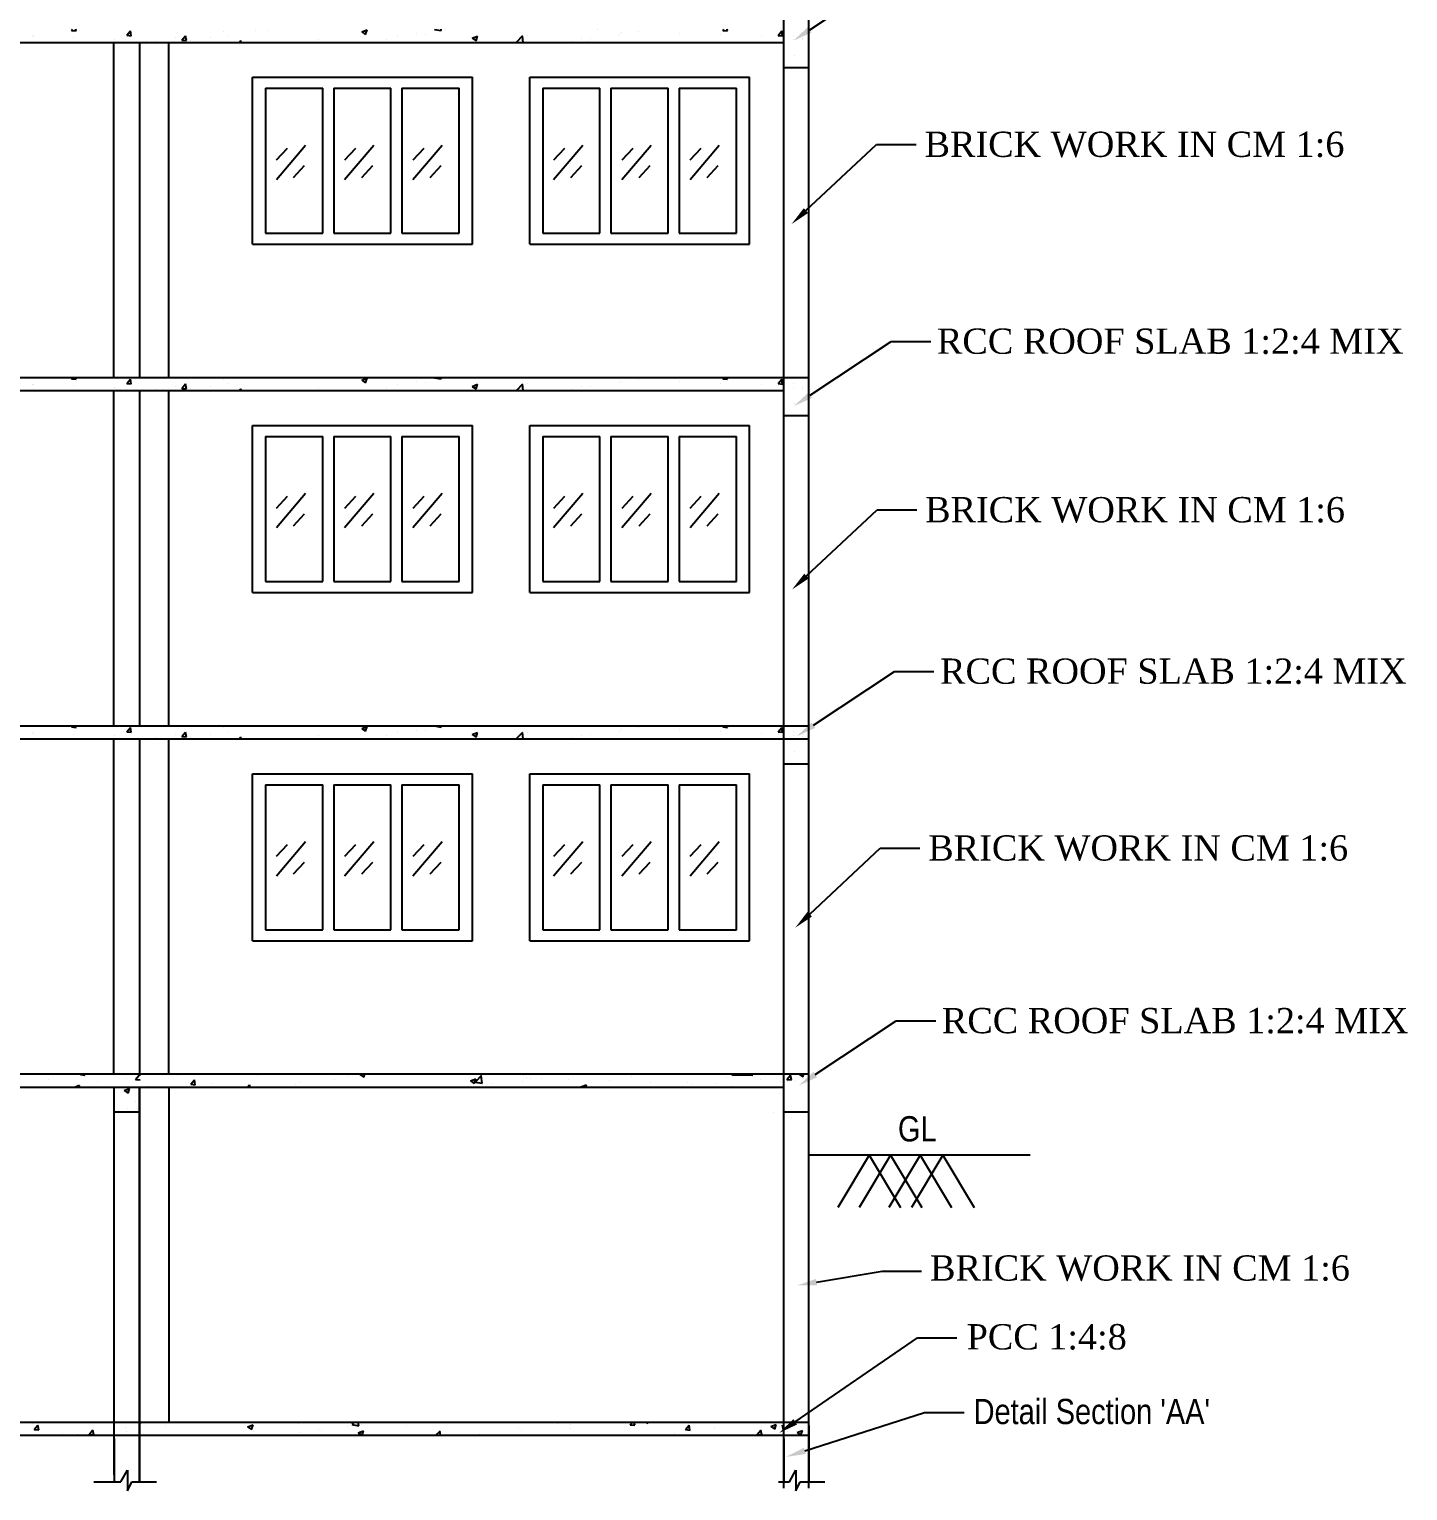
# Model space of a CAD drawing. Header units: metres. Extents: x 789 to 1127, y 8 to 183.
# Drawn here: x 865.08 to 877.62, y 119.47 to 132.78 of the extents above; entities that cross this region are included whole.
import ezdxf
from ezdxf import colors
from ezdxf.entities.mleader import LeaderData, LeaderLine
from ezdxf.math import Vec2, Vec3

# ---------------------------------------------------------------- set-up
doc = ezdxf.new("R2010")
doc.units = ezdxf.units.M
doc.header["$MEASUREMENT"] = 0
doc.layers.add('T E X T', color=7, linetype='Continuous')
doc.layers.add('W A L L', color=125, linetype='Continuous')
doc.styles.get("Standard").update_dxf_attribs({"font": 'BOOKOS.TTF'})
doc.styles.add('swc', font='swissc.ttf', dxfattribs={"height": 250})

msp = doc.modelspace()

# ---------------------------------------------------------------- linework, layer by layer
at = {"layer": 'W A L L', "lineweight": -2, "ltscale": 0.5}
for p, q in [((872.17211, 119.49572), (872.17211, 140.31572)), ((871.94351, 129.60572), (871.94351, 133.25572)), ((862.21682, 132.65572), (871.94351, 132.65572)), ((865.84751, 129.60572), (865.84751, 132.65572)), ((866.34751, 129.60572), (866.34751, 132.65572)), ((872.17211, 132.42572), (871.94462, 132.42572)), ((867.10953, 130.81818), (867.10953, 132.33818)), ((867.10953, 132.33818), (869.10953, 132.33818)), ((869.10953, 130.81818), (869.10953, 132.33818)), ((869.63287, 130.81818), (869.63287, 132.33818)), ((869.63287, 132.33818), (871.63287, 132.33818)), ((871.63287, 130.81818), (871.63287, 132.33818)), ((867.22588, 132.23818), (867.74709, 132.23818)), ((867.22588, 132.23818), (867.22588, 130.91818)), ((867.74709, 130.91818), (867.74709, 132.23818)), ((867.84709, 132.23818), (868.36831, 132.23818)), ((867.84709, 132.23818), (867.84709, 130.91818)), ((868.36831, 130.91818), (868.36831, 132.23818)), ((868.46831, 132.23818), (868.98953, 132.23818)), ((868.46831, 132.23818), (868.46831, 130.91818)), ((868.98953, 130.91818), (868.98953, 132.23818)), ((869.74922, 132.23818), (870.27044, 132.23818)), ((869.74922, 132.23818), (869.74922, 130.91818)), ((870.27044, 130.91818), (870.27044, 132.23818)), ((870.37044, 132.23818), (870.89166, 132.23818)), ((870.37044, 132.23818), (870.37044, 130.91818)), ((870.89166, 130.91818), (870.89166, 132.23818)), ((870.99166, 132.23818), (871.51287, 132.23818)), ((870.99166, 132.23818), (870.99166, 130.91818)), ((871.51287, 130.91818), (871.51287, 132.23818)), ((867.42423, 131.69106), (867.32422, 131.58355)), ((867.59099, 131.71835), (867.32587, 131.40523)), ((868.04545, 131.69106), (867.94543, 131.58355)), ((868.21221, 131.71835), (867.94709, 131.40523)), ((868.66667, 131.69106), (868.56665, 131.58355)), ((868.83343, 131.71835), (868.56831, 131.40523)), ((869.94758, 131.69106), (869.84756, 131.58355)), ((870.11434, 131.71835), (869.84922, 131.40523)), ((870.56879, 131.69106), (870.46878, 131.58355)), ((870.73555, 131.71835), (870.47043, 131.40523)), ((871.19001, 131.69106), (871.08999, 131.58355)), ((871.35677, 131.71835), (871.09165, 131.40523)), ((867.57898, 131.53077), (867.47897, 131.42326)), ((868.2002, 131.53077), (868.10018, 131.42326)), ((868.82142, 131.53077), (868.7214, 131.42326)), ((870.10233, 131.53077), (870.00231, 131.42326)), ((870.72354, 131.53077), (870.62353, 131.42326)), ((871.34476, 131.53077), (871.24475, 131.42326)), ((867.10953, 130.81818), (869.10953, 130.81818)), ((867.22588, 130.91818), (867.74709, 130.91818)), ((867.84709, 130.91818), (868.36831, 130.91818)), ((868.46831, 130.91818), (868.98953, 130.91818)), ((869.63287, 130.81818), (871.63287, 130.81818)), ((869.74922, 130.91818), (870.27044, 130.91818)), ((870.37044, 130.91818), (870.89166, 130.91818)), ((870.99166, 130.91818), (871.51287, 130.91818)), ((865.84751, 129.60572), (865.84751, 130.08572)), ((866.34751, 129.60572), (866.34751, 130.08572)), ((871.94351, 126.43572), (871.94351, 130.08572)), ((852.03014, 129.60572), (872.17211, 129.60572)), ((862.21682, 129.48572), (871.94351, 129.48572)), ((865.84751, 126.43572), (865.84751, 129.48572)), ((866.34751, 126.43572), (866.34751, 129.48572)), ((872.17211, 129.25572), (871.94462, 129.25572)), ((867.10953, 127.64818), (867.10953, 129.16818)), ((867.10953, 129.16818), (869.10953, 129.16818)), ((867.22588, 129.06818), (867.74709, 129.06818)), ((867.22588, 129.06818), (867.22588, 127.74818)), ((867.74709, 127.74818), (867.74709, 129.06818)), ((867.84709, 129.06818), (868.36831, 129.06818)), ((867.84709, 129.06818), (867.84709, 127.74818)), ((868.36831, 127.74818), (868.36831, 129.06818)), ((868.46831, 129.06818), (868.98953, 129.06818)), ((868.46831, 129.06818), (868.46831, 127.74818)), ((868.98953, 127.74818), (868.98953, 129.06818)), ((869.10953, 127.64818), (869.10953, 129.16818)), ((869.63287, 127.64818), (869.63287, 129.16818)), ((869.63287, 129.16818), (871.63287, 129.16818)), ((869.74922, 129.06818), (870.27044, 129.06818)), ((869.74922, 129.06818), (869.74922, 127.74818)), ((870.27044, 127.74818), (870.27044, 129.06818)), ((870.37044, 129.06818), (870.89166, 129.06818)), ((870.37044, 129.06818), (870.37044, 127.74818)), ((870.89166, 127.74818), (870.89166, 129.06818)), ((870.99166, 129.06818), (871.51287, 129.06818)), ((870.99166, 129.06818), (870.99166, 127.74818)), ((871.51287, 127.74818), (871.51287, 129.06818)), ((871.63287, 127.64818), (871.63287, 129.16818)), ((867.59099, 128.54835), (867.32587, 128.23523)), ((868.21221, 128.54835), (867.94709, 128.23523)), ((868.83343, 128.54835), (868.56831, 128.23523)), ((870.11434, 128.54835), (869.84922, 128.23523)), ((870.73555, 128.54835), (870.47043, 128.23523)), ((871.35677, 128.54835), (871.09165, 128.23523)), ((867.42423, 128.52106), (867.32422, 128.41355)), ((868.04545, 128.52106), (867.94543, 128.41355)), ((868.66667, 128.52106), (868.56665, 128.41355)), ((869.94758, 128.52106), (869.84756, 128.41355)), ((870.56879, 128.52106), (870.46878, 128.41355)), ((871.19001, 128.52106), (871.08999, 128.41355)), ((867.57898, 128.36077), (867.47897, 128.25326)), ((868.2002, 128.36077), (868.10018, 128.25326)), ((868.82142, 128.36077), (868.7214, 128.25326)), ((870.10233, 128.36077), (870.00231, 128.25326)), ((870.72354, 128.36077), (870.62353, 128.25326)), ((871.34476, 128.36077), (871.24475, 128.25326)), ((867.22588, 127.74818), (867.74709, 127.74818)), ((867.84709, 127.74818), (868.36831, 127.74818)), ((868.46831, 127.74818), (868.98953, 127.74818)), ((869.74922, 127.74818), (870.27044, 127.74818)), ((870.37044, 127.74818), (870.89166, 127.74818)), ((870.99166, 127.74818), (871.51287, 127.74818)), ((867.10953, 127.64818), (869.10953, 127.64818)), ((869.63287, 127.64818), (871.63287, 127.64818)), ((865.84751, 126.43572), (865.84751, 126.91572)), ((866.34751, 126.43572), (866.34751, 126.91572)), ((871.94351, 119.49572), (871.94351, 126.91572)), ((852.03014, 126.43572), (872.17211, 126.43572)), ((852.25762, 126.31572), (872.17211, 126.31572)), ((862.21682, 126.31572), (871.94351, 126.31572)), ((865.84751, 123.26572), (865.84751, 126.31572)), ((866.34751, 123.26572), (866.34751, 126.31572)), ((872.17211, 126.08572), (871.94462, 126.08572)), ((867.10953, 124.47818), (867.10953, 125.99818)), ((867.10953, 125.99818), (869.10953, 125.99818)), ((867.22588, 125.89818), (867.74709, 125.89818)), ((867.22588, 125.89818), (867.22588, 124.57818)), ((867.74709, 124.57818), (867.74709, 125.89818)), ((867.84709, 125.89818), (868.36831, 125.89818)), ((867.84709, 125.89818), (867.84709, 124.57818)), ((868.36831, 124.57818), (868.36831, 125.89818)), ((868.46831, 125.89818), (868.98953, 125.89818)), ((868.46831, 125.89818), (868.46831, 124.57818)), ((868.98953, 124.57818), (868.98953, 125.89818)), ((869.10953, 124.47818), (869.10953, 125.99818)), ((869.63287, 124.47818), (869.63287, 125.99818)), ((869.63287, 125.99818), (871.63287, 125.99818)), ((869.74922, 125.89818), (870.27044, 125.89818)), ((869.74922, 125.89818), (869.74922, 124.57818)), ((870.27044, 124.57818), (870.27044, 125.89818)), ((870.37044, 125.89818), (870.89166, 125.89818)), ((870.37044, 125.89818), (870.37044, 124.57818)), ((870.89166, 124.57818), (870.89166, 125.89818)), ((870.99166, 125.89818), (871.51287, 125.89818)), ((870.99166, 125.89818), (870.99166, 124.57818)), ((871.51287, 124.57818), (871.51287, 125.89818)), ((871.63287, 124.47818), (871.63287, 125.99818)), ((867.42423, 125.35106), (867.32422, 125.24355)), ((867.59099, 125.37835), (867.32587, 125.06523)), ((868.04545, 125.35106), (867.94543, 125.24355)), ((868.21221, 125.37835), (867.94709, 125.06523)), ((868.66667, 125.35106), (868.56665, 125.24355)), ((868.83343, 125.37835), (868.56831, 125.06523)), ((869.94758, 125.35106), (869.84756, 125.24355)), ((870.11434, 125.37835), (869.84922, 125.06523)), ((870.56879, 125.35106), (870.46878, 125.24355)), ((870.73555, 125.37835), (870.47043, 125.06523)), ((871.19001, 125.35106), (871.08999, 125.24355)), ((871.35677, 125.37835), (871.09165, 125.06523)), ((867.57898, 125.19077), (867.47897, 125.08326)), ((868.2002, 125.19077), (868.10018, 125.08326)), ((868.82142, 125.19077), (868.7214, 125.08326)), ((870.10233, 125.19077), (870.00231, 125.08326)), ((870.72354, 125.19077), (870.62353, 125.08326)), ((871.34476, 125.19077), (871.24475, 125.08326)), ((867.22588, 124.57818), (867.74709, 124.57818)), ((867.84709, 124.57818), (868.36831, 124.57818)), ((868.46831, 124.57818), (868.98953, 124.57818)), ((869.74922, 124.57818), (870.27044, 124.57818)), ((870.37044, 124.57818), (870.89166, 124.57818)), ((870.99166, 124.57818), (871.51287, 124.57818)), ((867.10953, 124.47818), (869.10953, 124.47818)), ((869.63287, 124.47818), (871.63287, 124.47818)), ((852.03014, 123.26572), (872.17211, 123.26572)), ((861.96994, 123.14572), (871.94351, 123.14572)), ((865.84891, 119.61572), (865.84891, 123.14572)), ((866.07891, 119.55142), (866.07891, 123.14572)), ((866.34891, 120.09572), (866.34891, 123.14572)), ((866.07891, 122.91572), (865.84891, 122.91572)), ((872.17211, 122.91572), (871.94351, 122.91572)), ((874.18702, 122.52572), (872.17211, 122.52572)), ((872.72123, 122.52572), (872.43592, 122.04875)), ((872.91512, 122.52572), (872.62981, 122.04875)), ((872.72123, 122.52572), (873.00655, 122.04875)), ((873.18387, 122.52572), (872.89856, 122.04875)), ((872.91512, 122.52572), (873.20043, 122.04875)), ((873.39135, 122.52572), (873.10604, 122.04875)), ((873.18387, 122.52572), (873.46918, 122.04875)), ((873.39135, 122.52572), (873.67666, 122.04875)), ((852.03014, 120.09572), (872.17211, 120.09572)), ((865.84891, 119.97572), (865.84891, 120.09572)), ((871.94351, 119.97572), (871.94351, 120.09572)), ((872.17211, 120.06572), (872.17211, 119.55095)), ((852.03014, 119.97572), (872.17211, 119.97572)), ((865.84891, 119.94572), (865.84891, 119.55095)), ((871.94351, 119.94572), (871.94351, 119.55095)), ((865.9112, 119.55095), (865.97007, 119.65753)), ((865.97007, 119.65753), (865.97007, 119.47063)), ((871.99482, 119.55095), (872.05369, 119.65753)), ((872.05369, 119.65753), (872.05369, 119.47063)), ((865.66265, 119.55095), (865.9112, 119.55095)), ((865.97007, 119.47063), (866.00989, 119.55206)), ((866.00989, 119.55206), (866.13015, 119.55095)), ((866.13015, 119.55095), (866.23303, 119.55095)), ((871.89681, 119.55095), (871.99482, 119.55095)), ((872.05369, 119.47063), (872.09351, 119.55206)), ((872.09351, 119.55206), (872.21377, 119.55095)), ((872.21377, 119.55095), (872.31665, 119.55095))]:
    msp.add_line(p, q, dxfattribs=at)
at = {"layer": 'W A L L', "linetype": 'Continuous'}
for p, q in [((865.10377, 132.71511), (865.10377, 132.71511)), ((865.11203, 132.70852), (865.11203, 132.70852)), ((865.46118, 132.76421), (865.47084, 132.77572)), ((865.46118, 132.76421), (865.50302, 132.76055)), ((865.47144, 132.7578), (865.47144, 132.7578)), ((865.47744, 132.69932), (865.47744, 132.69932)), ((865.50294, 132.76043), (865.50012, 132.77572)), ((865.55043, 132.65572), (865.55071, 132.65583)), ((865.55058, 132.65572), (865.55061, 132.65582)), ((865.85112, 132.68354), (865.85112, 132.68354)), ((865.96326, 132.72028), (865.99701, 132.7605)), ((865.96326, 132.72028), (866.0051, 132.71662)), ((866.00502, 132.7165), (865.99693, 132.76038)), ((866.13895, 132.66289), (866.13895, 132.66289)), ((866.2248, 132.66775), (866.2248, 132.66775)), ((866.40406, 132.6978), (866.40406, 132.6978)), ((866.46535, 132.67635), (866.49909, 132.71657)), ((866.46535, 132.67636), (866.50719, 132.6727)), ((866.5071, 132.67257), (866.49901, 132.71645)), ((866.53948, 132.67136), (866.53948, 132.67136)), ((866.72393, 132.6962), (866.72393, 132.6962)), ((866.84615, 132.756), (866.84615, 132.756)), ((866.89305, 132.71618), (866.89305, 132.71618)), ((866.98697, 132.65572), (867.00118, 132.67264)), ((867.00419, 132.65572), (867.00109, 132.67253)), ((867.13216, 132.76628), (867.13216, 132.76628)), ((867.25662, 132.76866), (867.25662, 132.76866)), ((867.70812, 132.68265), (867.70812, 132.68265)), ((868.10184, 132.75066), (868.15085, 132.76948)), ((868.10184, 132.75066), (868.13666, 132.72718)), ((868.11635, 132.75273), (868.11635, 132.75273)), ((868.13656, 132.72717), (868.15075, 132.76947)), ((868.32466, 132.68222), (868.32466, 132.68222)), ((868.42687, 132.71226), (868.42687, 132.71226)), ((868.60211, 132.73533), (868.60211, 132.73533)), ((868.68407, 132.73151), (868.68407, 132.73151)), ((868.76456, 132.77272), (868.82682, 132.76307)), ((868.82676, 132.76314), (868.82529, 132.77572)), ((868.86722, 132.77023), (868.86722, 132.77023)), ((869.10783, 132.6946), (869.15684, 132.71341)), ((869.10783, 132.6946), (869.14265, 132.67111)), ((869.14255, 132.6711), (869.15674, 132.71341)), ((869.51163, 132.65686), (869.51897, 132.65572)), ((869.51554, 132.66096), (869.57006, 132.71778)), ((869.57284, 132.65572), (869.56609, 132.71376)), ((869.60838, 132.71798), (869.60838, 132.71798)), ((870.00759, 132.66852), (870.00759, 132.66852)), ((870.10568, 132.68988), (870.10568, 132.68988)), ((870.15857, 132.65572), (870.16283, 132.65735)), ((870.16219, 132.65572), (870.16273, 132.65734)), ((870.18283, 132.69159), (870.18283, 132.69159)), ((870.24841, 132.77165), (870.24841, 132.77165)), ((870.44794, 132.72649), (870.44794, 132.72649)), ((870.46925, 132.74236), (870.46925, 132.74236)), ((870.62209, 132.75586), (870.62209, 132.75586)), ((870.99576, 132.74007), (870.99576, 132.74007)), ((871.36944, 132.72429), (871.36944, 132.72429)), ((871.38904, 132.76362), (871.39919, 132.77572)), ((871.38904, 132.76363), (871.43088, 132.75997)), ((871.4308, 132.75984), (871.42787, 132.77572)), ((871.53729, 132.65592), (871.53729, 132.65592)), ((871.74312, 132.7085), (871.74312, 132.7085)), ((871.89112, 132.7197), (871.92487, 132.75991)), ((871.89112, 132.7197), (871.93296, 132.71604)), ((871.8967, 132.70521), (871.8967, 132.70521)), ((871.93288, 132.71592), (871.92479, 132.7598)), ((872.02867, 132.68276), (872.02867, 132.68276)), ((872.02886, 132.72075), (872.02886, 132.72075)), ((872.11604, 132.67907), (872.11604, 132.67907)), ((872.11679, 132.69271), (872.11679, 132.69271)), ((872.0377, 132.53841), (872.0377, 132.53841)), ((872.16583, 132.59747), (872.16583, 132.59747)), ((872.16749, 132.58069), (872.16749, 132.58069)), ((865.46118, 129.59421), (865.47084, 129.60572)), ((865.46118, 129.59421), (865.50302, 129.59055)), ((865.50294, 129.59043), (865.50012, 129.60572)), ((867.13216, 129.59628), (867.13216, 129.59628)), ((867.25662, 129.59866), (867.25662, 129.59866)), ((868.10184, 129.58066), (868.15085, 129.59948)), ((868.13656, 129.55717), (868.15075, 129.59947)), ((868.76456, 129.60272), (868.82682, 129.59307)), ((868.82676, 129.59314), (868.82529, 129.60572)), ((868.86722, 129.60023), (868.86722, 129.60023)), ((870.24841, 129.60165), (870.24841, 129.60165)), ((871.38904, 129.59362), (871.39919, 129.60572)), ((871.38904, 129.59363), (871.43088, 129.58997)), ((871.4308, 129.58984), (871.42787, 129.60572)), ((865.10377, 129.54511), (865.10377, 129.54511)), ((865.11203, 129.53852), (865.11203, 129.53852)), ((865.47144, 129.5878), (865.47144, 129.5878)), ((865.47744, 129.52932), (865.47744, 129.52932)), ((865.55043, 129.48572), (865.55071, 129.48583)), ((865.55058, 129.48572), (865.55061, 129.48582)), ((865.85112, 129.51354), (865.85112, 129.51354)), ((865.96326, 129.55028), (865.99701, 129.5905)), ((865.96326, 129.55028), (866.0051, 129.54662)), ((866.00502, 129.5465), (865.99693, 129.59038)), ((866.13895, 129.49289), (866.13895, 129.49289)), ((866.2248, 129.49775), (866.2248, 129.49775)), ((866.40406, 129.5278), (866.40406, 129.5278)), ((866.46535, 129.50635), (866.49909, 129.54657)), ((866.46535, 129.50636), (866.50719, 129.5027)), ((866.5071, 129.50257), (866.49901, 129.54645)), ((866.53948, 129.50136), (866.53948, 129.50136)), ((866.72393, 129.5262), (866.72393, 129.5262)), ((866.84615, 129.586), (866.84615, 129.586)), ((866.89305, 129.54618), (866.89305, 129.54618)), ((866.98697, 129.48572), (867.00118, 129.50264)), ((867.00419, 129.48572), (867.00109, 129.50253)), ((867.70812, 129.51265), (867.70812, 129.51265)), ((868.10184, 129.58066), (868.13666, 129.55718)), ((868.11635, 129.58273), (868.11635, 129.58273)), ((868.32466, 129.51222), (868.32466, 129.51222)), ((868.42687, 129.54226), (868.42687, 129.54226)), ((868.60211, 129.56533), (868.60211, 129.56533)), ((868.68407, 129.56151), (868.68407, 129.56151)), ((869.10783, 129.5246), (869.15684, 129.54341)), ((869.10783, 129.5246), (869.14265, 129.50111)), ((869.14255, 129.5011), (869.15674, 129.54341)), ((869.51163, 129.48686), (869.51897, 129.48572)), ((869.51554, 129.49096), (869.57006, 129.54778)), ((869.57284, 129.48572), (869.56609, 129.54376)), ((869.60838, 129.54798), (869.60838, 129.54798)), ((870.00759, 129.49852), (870.00759, 129.49852)), ((870.10568, 129.51988), (870.10568, 129.51988)), ((870.15857, 129.48572), (870.16283, 129.48735)), ((870.16219, 129.48572), (870.16273, 129.48734)), ((870.18283, 129.52159), (870.18283, 129.52159)), ((870.44794, 129.55649), (870.44794, 129.55649)), ((870.46925, 129.57236), (870.46925, 129.57236)), ((870.62209, 129.58586), (870.62209, 129.58586)), ((870.99576, 129.57007), (870.99576, 129.57007)), ((871.36944, 129.55429), (871.36944, 129.55429)), ((871.53729, 129.48592), (871.53729, 129.48592)), ((871.74312, 129.5385), (871.74312, 129.5385)), ((871.89112, 129.5497), (871.92487, 129.58991)), ((871.89112, 129.5497), (871.93296, 129.54604)), ((871.8967, 129.53521), (871.8967, 129.53521)), ((871.93288, 129.54592), (871.92479, 129.5898)), ((872.02867, 129.51276), (872.02867, 129.51276)), ((872.02867, 129.51276), (872.02867, 129.51276)), ((872.02886, 129.55075), (872.02886, 129.55075)), ((872.02886, 129.55075), (872.02886, 129.55075)), ((872.11604, 129.50907), (872.11604, 129.50907)), ((872.11679, 129.52271), (872.11679, 129.52271)), ((872.11679, 129.52271), (872.11679, 129.52271)), ((872.0377, 129.36841), (872.0377, 129.36841)), ((872.16583, 129.42747), (872.16583, 129.42747)), ((872.16749, 129.41069), (872.16749, 129.41069)), ((865.46118, 126.42421), (865.47084, 126.43572)), ((865.46118, 126.42421), (865.50302, 126.42055)), ((865.47144, 126.4178), (865.47144, 126.4178)), ((865.50294, 126.42043), (865.50012, 126.43572)), ((865.96326, 126.38028), (865.99701, 126.4205)), ((866.00502, 126.3765), (865.99693, 126.42038)), ((866.84615, 126.416), (866.84615, 126.416)), ((867.13216, 126.42628), (867.13216, 126.42628)), ((867.25662, 126.42866), (867.25662, 126.42866)), ((868.10184, 126.41066), (868.15085, 126.42948)), ((868.10184, 126.41066), (868.13666, 126.38718)), ((868.11635, 126.41273), (868.11635, 126.41273)), ((868.13656, 126.38717), (868.15075, 126.42947)), ((868.76456, 126.43272), (868.82682, 126.42307)), ((868.82676, 126.42314), (868.82529, 126.43572)), ((868.86722, 126.43023), (868.86722, 126.43023)), ((870.24841, 126.43165), (870.24841, 126.43165)), ((870.46925, 126.40236), (870.46925, 126.40236)), ((870.62209, 126.41586), (870.62209, 126.41586)), ((870.99576, 126.40007), (870.99576, 126.40007)), ((871.38904, 126.42362), (871.39919, 126.43572)), ((871.38904, 126.42363), (871.43088, 126.41997)), ((871.4308, 126.41984), (871.42787, 126.43572)), ((871.89112, 126.3797), (871.92487, 126.41991)), ((871.93288, 126.37592), (871.92479, 126.4198)), ((865.10377, 126.37511), (865.10377, 126.37511)), ((865.11203, 126.36852), (865.11203, 126.36852)), ((865.47744, 126.35932), (865.47744, 126.35932)), ((865.55043, 126.31572), (865.55071, 126.31583)), ((865.55058, 126.31572), (865.55061, 126.31582)), ((865.85112, 126.34354), (865.85112, 126.34354)), ((865.96326, 126.38028), (866.0051, 126.37662)), ((866.13895, 126.32289), (866.13895, 126.32289)), ((866.2248, 126.32775), (866.2248, 126.32775)), ((866.40406, 126.3578), (866.40406, 126.3578)), ((866.46535, 126.33635), (866.49909, 126.37657)), ((866.46535, 126.33636), (866.50719, 126.3327)), ((866.5071, 126.33257), (866.49901, 126.37645)), ((866.53948, 126.33136), (866.53948, 126.33136)), ((866.72393, 126.3562), (866.72393, 126.3562)), ((866.89305, 126.37618), (866.89305, 126.37618)), ((866.98697, 126.31572), (867.00118, 126.33264)), ((867.00419, 126.31572), (867.00109, 126.33253)), ((867.70812, 126.34265), (867.70812, 126.34265)), ((868.32466, 126.34222), (868.32466, 126.34222)), ((868.42687, 126.37226), (868.42687, 126.37226)), ((868.60211, 126.39533), (868.60211, 126.39533)), ((868.68407, 126.39151), (868.68407, 126.39151)), ((869.10783, 126.3546), (869.15684, 126.37341)), ((869.10783, 126.3546), (869.14265, 126.33111)), ((869.14255, 126.3311), (869.15674, 126.37341)), ((869.51163, 126.31686), (869.51897, 126.31572)), ((869.51554, 126.32096), (869.57006, 126.37778)), ((869.57284, 126.31572), (869.56609, 126.37376)), ((869.60838, 126.37798), (869.60838, 126.37798)), ((870.00759, 126.32852), (870.00759, 126.32852)), ((870.10568, 126.34988), (870.10568, 126.34988)), ((870.15857, 126.31572), (870.16283, 126.31735)), ((870.16219, 126.31572), (870.16273, 126.31734)), ((870.18283, 126.35159), (870.18283, 126.35159)), ((870.44794, 126.38649), (870.44794, 126.38649)), ((871.36944, 126.38429), (871.36944, 126.38429)), ((871.53729, 126.31592), (871.53729, 126.31592)), ((871.74312, 126.3685), (871.74312, 126.3685)), ((871.89112, 126.3797), (871.93296, 126.37604)), ((871.8967, 126.36521), (871.8967, 126.36521)), ((872.02867, 126.34276), (872.02867, 126.34276)), ((872.02867, 126.34276), (872.02867, 126.34276)), ((872.02886, 126.38075), (872.02886, 126.38075)), ((872.02886, 126.38075), (872.02886, 126.38075)), ((872.11604, 126.33907), (872.11604, 126.33907)), ((872.11679, 126.35271), (872.11679, 126.35271)), ((872.11679, 126.35271), (872.11679, 126.35271)), ((872.0377, 126.19841), (872.0377, 126.19841)), ((872.16583, 126.25747), (872.16583, 126.25747)), ((872.16749, 126.24069), (872.16749, 126.24069)), ((865.25254, 123.213), (865.25254, 123.213)), ((865.54186, 123.25893), (865.54755, 123.26572)), ((865.54186, 123.25893), (865.5837, 123.25527)), ((865.58361, 123.25515), (865.58166, 123.26572)), ((865.95915, 123.22709), (865.95915, 123.22709)), ((866.04394, 123.215), (866.07768, 123.25522)), ((866.04394, 123.215), (866.08578, 123.21134)), ((866.07891, 123.24802), (866.0776, 123.2551)), ((866.08569, 123.21122), (866.08567, 123.21135)), ((866.42882, 123.25203), (866.42882, 123.25203)), ((866.54602, 123.17107), (866.57977, 123.21129)), ((866.58778, 123.16729), (866.57968, 123.21117)), ((867.1528, 123.24833), (867.1528, 123.24833)), ((867.85044, 123.2104), (867.85044, 123.2104)), ((867.98196, 123.24155), (867.98196, 123.24155)), ((868.0859, 123.25897), (868.10349, 123.26572)), ((868.08591, 123.25897), (868.12073, 123.23548)), ((868.12062, 123.23547), (868.13077, 123.26572)), ((868.1572, 123.26462), (868.1572, 123.26462)), ((868.21401, 123.26288), (868.21401, 123.26288)), ((869.09189, 123.20291), (869.14091, 123.22172)), ((869.12661, 123.17941), (869.14081, 123.22171)), ((869.13969, 123.19584), (869.19421, 123.25266)), ((869.19798, 123.18215), (869.19025, 123.24863)), ((869.23291, 123.25002), (869.23291, 123.25002)), ((869.57328, 123.2511), (869.57328, 123.2511)), ((869.60658, 123.23423), (869.60658, 123.23423)), ((869.64145, 123.22573), (869.64145, 123.22573)), ((869.73792, 123.22088), (869.73792, 123.22088)), ((869.98026, 123.21845), (869.98026, 123.21845)), ((870.00303, 123.25579), (870.00303, 123.25579)), ((870.55747, 123.23755), (870.55747, 123.23755)), ((871.42664, 123.23658), (871.42664, 123.23658)), ((871.46972, 123.25834), (871.4759, 123.26572)), ((871.46972, 123.25835), (871.66209, 123.25469)), ((871.66201, 123.25456), (871.65995, 123.26572)), ((871.73429, 123.21205), (871.73429, 123.21205)), ((871.9718, 123.21442), (872.00554, 123.25463)), ((871.9718, 123.21442), (872.01364, 123.21076)), ((872.01355, 123.21064), (872.00546, 123.25451)), ((872.0815, 123.26202), (872.09113, 123.26572)), ((872.0815, 123.26202), (872.11632, 123.23854)), ((872.11622, 123.23853), (872.12534, 123.26572)), ((872.12579, 123.22736), (872.12579, 123.22736)), ((865.4868, 123.14572), (865.53478, 123.16413)), ((865.5188, 123.16911), (865.5188, 123.16911)), ((865.5285, 123.14572), (865.53468, 123.16413)), ((865.69404, 123.19218), (865.69404, 123.19218)), ((865.70585, 123.15026), (865.70585, 123.15026)), ((865.94079, 123.11318), (865.9898, 123.13199)), ((865.94079, 123.11318), (865.97561, 123.0897)), ((865.97551, 123.08969), (865.9897, 123.13199)), ((866.06942, 123.20274), (866.06942, 123.20274)), ((866.15063, 123.15407), (866.15063, 123.15407)), ((866.54602, 123.17108), (866.58786, 123.16742)), ((866.74457, 123.17825), (866.74457, 123.17825)), ((867.06369, 123.14572), (867.08185, 123.16736)), ((867.08574, 123.14572), (867.08176, 123.16725)), ((867.27476, 123.14845), (867.27476, 123.14845)), ((867.49686, 123.16559), (867.49686, 123.16559)), ((867.53987, 123.18335), (867.53987, 123.18335)), ((869.0919, 123.20291), (869.12672, 123.17942)), ((869.13578, 123.19173), (869.19804, 123.18208)), ((869.16505, 123.18103), (869.16505, 123.18103)), ((869.28205, 123.17644), (869.28205, 123.17644)), ((869.56268, 123.19781), (869.56268, 123.19781)), ((870.09788, 123.14685), (870.1469, 123.16566)), ((870.09789, 123.14685), (870.09956, 123.14572)), ((870.14011, 123.14572), (870.1468, 123.16565)), ((870.14924, 123.16748), (870.14924, 123.16748)), ((870.35393, 123.20266), (870.35393, 123.20266)), ((870.72761, 123.18687), (870.72761, 123.18687)), ((871.06307, 123.1841), (871.06307, 123.1841)), ((871.10128, 123.17108), (871.10128, 123.17108)), ((871.31864, 123.17714), (871.31864, 123.17714)), ((871.47496, 123.15529), (871.47496, 123.15529)), ((871.90611, 123.08669), (871.90611, 123.08669)), ((871.91517, 123.19604), (871.91517, 123.19604)), ((871.97971, 123.19701), (871.97971, 123.19701)), ((872.0495, 123.2028), (872.0495, 123.2028)), ((872.13831, 123.18025), (872.13831, 123.18025)), ((865.97087, 122.95122), (865.97087, 122.95122)), ((866.04476, 123.01502), (866.04476, 123.01502)), ((866.06179, 122.95107), (866.06179, 122.95107)), ((871.85145, 122.91847), (871.85145, 122.91847)), ((871.9461, 122.92092), (871.9461, 122.92092)), ((865.10546, 120.07875), (865.10546, 120.07875)), ((865.12045, 120.02757), (865.15419, 120.06779)), ((865.12045, 120.02758), (865.16229, 120.02391)), ((865.1622, 120.02379), (865.15411, 120.06767)), ((865.62253, 119.98365), (865.65628, 120.02386)), ((865.66429, 119.97987), (865.65619, 120.02374)), ((865.95632, 120.04458), (865.95632, 120.04458)), ((865.95876, 120.01341), (865.95876, 120.01341)), ((866.07828, 120.09572), (866.09281, 120.08592)), ((866.09271, 120.08591), (866.096, 120.09572)), ((866.13156, 120.06765), (866.13156, 120.06765)), ((866.31817, 120.06269), (866.31817, 120.06269)), ((867.06398, 120.05334), (867.11299, 120.07215)), ((867.06398, 120.05334), (867.0988, 120.02985)), ((867.0987, 120.02984), (867.11289, 120.07214)), ((867.52594, 120.08152), (867.52594, 120.08152)), ((867.71228, 120.02391), (867.71228, 120.02391)), ((867.73978, 120.02107), (867.73978, 120.02107)), ((867.97739, 120.05882), (867.97739, 120.05882)), ((868.01287, 120.07247), (868.07512, 120.06282)), ((868.01678, 120.07658), (868.03514, 120.09572)), ((868.06997, 119.99728), (868.11898, 120.01609)), ((868.07506, 120.06289), (868.07124, 120.09572)), ((868.10335, 120.07355), (868.10335, 120.07355)), ((868.10534, 119.97572), (868.11888, 120.01608)), ((868.51013, 120.06797), (868.51013, 120.06797)), ((868.77824, 119.97572), (868.81837, 120.01754)), ((868.81879, 119.97572), (868.8144, 120.01351)), ((869.5308, 120.0364), (869.5308, 120.0364)), ((869.55812, 120.01508), (869.55812, 120.01508)), ((869.88437, 120.08121), (869.88437, 120.08121)), ((870.0002, 120.07328), (870.0002, 120.07328)), ((870.00216, 120.03322), (870.00216, 120.03322)), ((870.54622, 120.07092), (870.56704, 120.09572)), ((870.54622, 120.07092), (870.58806, 120.06726)), ((870.58798, 120.06714), (870.58271, 120.09572)), ((870.69266, 120.09572), (870.70493, 120.08744)), ((870.70483, 120.08743), (870.70761, 120.09572)), ((871.04831, 120.02699), (871.08205, 120.06721)), ((871.04831, 120.02699), (871.09015, 120.02333)), ((871.09006, 120.02321), (871.08197, 120.06709)), ((871.31598, 120.04725), (871.31598, 120.04725)), ((871.6442, 120.09388), (871.6442, 120.09388)), ((871.70093, 119.98306), (871.73467, 120.02328)), ((871.73146, 120.02954), (871.73146, 120.02954)), ((871.74268, 119.97928), (871.73459, 120.02316)), ((871.82663, 120.05487), (871.87565, 120.07368)), ((871.82664, 120.05487), (871.86146, 120.03138)), ((871.86135, 120.03137), (871.87555, 120.07367)), ((871.86734, 120.07809), (871.86734, 120.07809)), ((871.9067, 120.05261), (871.9067, 120.05261)), ((871.93981, 120.02263), (871.93172, 120.0665)), ((871.97688, 120.0145), (871.97688, 120.0145)), ((872.02127, 120.08751), (872.02127, 120.08751)), ((872.06556, 120.00033), (872.11457, 120.01914)), ((872.10028, 119.97684), (872.11447, 120.01914)), ((872.15212, 120.03757), (872.15212, 120.03757)), ((865.37854, 119.98879), (865.37854, 119.98879)), ((865.51424, 119.98638), (865.51424, 119.98638)), ((865.62253, 119.98365), (865.66437, 119.97999)), ((866.15482, 119.97572), (866.15836, 119.97994)), ((866.15903, 119.97572), (866.15827, 119.97982)), ((867.11771, 120.01145), (867.11771, 120.01145)), ((867.38621, 119.97625), (867.38621, 119.97625)), ((867.53704, 120.00084), (867.53704, 120.00084)), ((868.06997, 119.99728), (868.10194, 119.97572)), ((868.1019, 119.9979), (868.1019, 119.9979)), ((869.17139, 119.98711), (869.17139, 119.98711)), ((869.293, 119.98017), (869.293, 119.98017)), ((870.95241, 119.99477), (870.95241, 119.99477)), ((871.70093, 119.98307), (871.74277, 119.9794)), ((872.06556, 120.00033), (872.10038, 119.97685)), ((872.08317, 119.97572), (872.08622, 119.97935)), ((872.08678, 119.97572), (872.08613, 119.97923)), ((872.09069, 119.99048), (872.09069, 119.99048))]:
    msp.add_line(p, q, dxfattribs=at)
at = {"layer": 'W A L L', "lineweight": -3, "ltscale": 0.5}
for p, q in [((866.07891, 132.65572), (866.07891, 129.60572)), ((866.07891, 130.08572), (866.07891, 129.60572)), ((866.07891, 129.48572), (866.07891, 126.43572)), ((866.07891, 126.91572), (866.07891, 126.43572)), ((866.07891, 126.31572), (866.07891, 123.24802)), ((866.07891, 123.14572), (866.07891, 119.55142))]:
    msp.add_line(p, q, dxfattribs=at)

# ---------------------------------------------------------------- texts
at = {"layer": 'T E X T', "linetype": 'Continuous', "char_height": 0.23, "attachment_point": 1, "style": 'swc'}
for s, insert in [('{\\fTimes New Roman|b0|i0|c0|p18;BRICK WORK IN CM 1:6}', (873.225, 131.84324)), ('{\\fTimes New Roman|b0|i0|c0|p18;RCC ROOF SLAB 1:2:4 MIX}', (873.33753, 130.05116)), ('{\\fTimes New Roman|b0|i0|c0|p18;BRICK WORK IN CM 1:6}', (873.23001, 128.51683)), ('{\\fTimes New Roman|b0|i0|c0|p18;RCC ROOF SLAB 1:2:4 MIX}', (873.36621, 127.04719)), ('{\\fTimes New Roman|b0|i0|c0|p18;BRICK WORK IN CM 1:6}', (873.25869, 125.43761)), ('{\\fTimes New Roman|b0|i0|c0|p18;RCC ROOF SLAB 1:2:4 MIX}', (873.38233, 123.86599)), ('{\\fTimes New Roman|b0|i0|c0|p18;BRICK WORK IN CM 1:6}', (873.2748, 121.61376)), ('{\\fTimes New Roman|b0|i0|c0|p18;PCC 1:4:8}', (873.60773, 120.98735)), ("Detail Section 'AA'", (873.67193, 120.30724))]:
    msp.add_mtext(s, dxfattribs=dict(at, insert=insert))
at = {"layer": 'T E X T', "insert": (873.15853, 122.76405), "char_height": 0.23, "width": 4.4016038, "attachment_point": 5, "style": 'swc'}
msp.add_mtext('\\A1;GL', dxfattribs=at)

# ---------------------------------------------------------------- leaders
at = {"lineweight": -2, "ltscale": 0.5}
ml = msp.add_multileader_mtext('Standard', dxfattribs=at)
ml.set_content('', color=256)
ml.set_leader_properties()
ml.build(insert=Vec2(0, 0))
ml.multileader.update_dxf_attribs({"text_right_attachment_type": 6, "dogleg_length": 0.36, "arrow_head_size": 0.18})
ctx = ml.context
ctx.base_point, ctx.char_height, ctx.arrow_head_size, ctx.landing_gap_size, ctx.plane_origin = Vec3(873.2766, 133.25941), 0.18, 0.18, 0.09, Vec3(872.02988, 132.67081)
ctx.right_attachment = 6
notes = []
notes.append((ctx, [(0, (1, 1, 0), (872.9166, 133.25941), (1, 0), 0.36, [(0, [(872.02988, 132.67081)], 0, [])])]))
ctx.mtext.insert, ctx.mtext.flow_direction = Vec3(873.3666, 133.34941), 5
ml = msp.add_multileader_mtext('Standard', dxfattribs=at)
ml.set_content('', color=256)
ml.set_leader_properties()
ml.build(insert=Vec2(0, 0))
ml.multileader.update_dxf_attribs({"text_right_attachment_type": 6, "dogleg_length": 0.36, "arrow_head_size": 0.18})
ctx = ml.context
ctx.base_point, ctx.char_height, ctx.arrow_head_size, ctx.landing_gap_size, ctx.plane_origin = Vec3(873.14841, 131.72761), 0.18, 0.18, 0.09, Vec3(871.93025, 130.91346)
ctx.right_attachment = 6
notes.append((ctx, [(0, (1, 1, 0), (872.78841, 131.72761), (1, 0), 0.36, [(0, [(872.0144, 131.00153)], 0, [])])]))
ctx.mtext.insert, ctx.mtext.flow_direction = Vec3(873.23841, 131.81761), 5
ml = msp.add_multileader_mtext('Standard', dxfattribs=at)
ml.set_content('', color=256)
ml.set_leader_properties()
ml.build(insert=Vec2(0, 0))
ml.multileader.update_dxf_attribs({"text_right_attachment_type": 6, "dogleg_length": 0.36, "arrow_head_size": 0.18})
ctx = ml.context
ctx.base_point, ctx.char_height, ctx.arrow_head_size, ctx.landing_gap_size, ctx.plane_origin = Vec3(873.2816, 129.933), 0.18, 0.18, 0.09, Vec3(872.03488, 129.3444)
ctx.right_attachment = 6
notes.append((ctx, [(0, (1, 1, 0), (872.9216, 129.933), (1, 0), 0.36, [(0, [(872.03488, 129.3444)], 0, [])])]))
ctx.mtext.insert, ctx.mtext.flow_direction = Vec3(873.3716, 130.023), 5
ml = msp.add_multileader_mtext('Standard', dxfattribs=at)
ml.set_content('', color=256)
ml.set_leader_properties()
ml.build(insert=Vec2(0, 0))
ml.multileader.update_dxf_attribs({"text_right_attachment_type": 6, "dogleg_length": 0.36, "arrow_head_size": 0.18})
ctx = ml.context
ctx.base_point, ctx.char_height, ctx.arrow_head_size, ctx.landing_gap_size, ctx.plane_origin = Vec3(873.15341, 128.40119), 0.18, 0.18, 0.09, Vec3(871.93526, 127.58705)
ctx.right_attachment = 6
notes.append((ctx, [(0, (1, 1, 0), (872.79341, 128.40119), (1, 0), 0.36, [(0, [(872.0194, 127.67512)], 0, [])])]))
ctx.mtext.insert, ctx.mtext.flow_direction = Vec3(873.24341, 128.49119), 5
ml = msp.add_multileader_mtext('Standard', dxfattribs=at)
ml.set_content('', color=256)
ml.set_leader_properties()
ml.build(insert=Vec2(0, 0))
ml.multileader.update_dxf_attribs({"text_right_attachment_type": 6, "dogleg_length": 0.36, "arrow_head_size": 0.18})
ctx = ml.context
ctx.base_point, ctx.char_height, ctx.arrow_head_size, ctx.landing_gap_size, ctx.plane_origin = Vec3(873.31028, 126.92903), 0.18, 0.18, 0.09, Vec3(872.06356, 126.34043)
ctx.right_attachment = 6
notes.append((ctx, [(0, (1, 1, 0), (872.95028, 126.92903), (1, 0), 0.36, [(0, [(872.06356, 126.34043)], 0, [])])]))
ctx.mtext.insert, ctx.mtext.flow_direction = Vec3(873.40028, 127.01903), 5
ml = msp.add_multileader_mtext('Standard', dxfattribs=at)
ml.set_content('', color=256)
ml.set_leader_properties()
ml.build(insert=Vec2(0, 0))
ml.multileader.update_dxf_attribs({"text_right_attachment_type": 6, "dogleg_length": 0.36, "arrow_head_size": 0.18})
ctx = ml.context
ctx.base_point, ctx.char_height, ctx.arrow_head_size, ctx.landing_gap_size, ctx.plane_origin = Vec3(873.18209, 125.32198), 0.18, 0.18, 0.09, Vec3(871.96394, 124.50784)
ctx.right_attachment = 6
notes.append((ctx, [(0, (1, 1, 0), (872.82209, 125.32198), (1, 0), 0.36, [(0, [(872.04808, 124.5959)], 0, [])])]))
ctx.mtext.insert, ctx.mtext.flow_direction = Vec3(873.27209, 125.41198), 5
ml = msp.add_multileader_mtext('Standard', dxfattribs=at)
ml.set_content('', color=256)
ml.set_leader_properties()
ml.build(insert=Vec2(0, 0))
ml.multileader.update_dxf_attribs({"text_right_attachment_type": 6, "dogleg_length": 0.36, "arrow_head_size": 0.18})
ctx = ml.context
ctx.base_point, ctx.char_height, ctx.arrow_head_size, ctx.landing_gap_size, ctx.plane_origin = Vec3(873.3264, 123.74783), 0.18, 0.18, 0.09, Vec3(872.07968, 123.15924)
ctx.right_attachment = 6
notes.append((ctx, [(0, (1, 1, 0), (872.9664, 123.74783), (1, 0), 0.36, [(0, [(872.07968, 123.15924)], 0, [])])]))
ctx.mtext.insert, ctx.mtext.flow_direction = Vec3(873.4164, 123.83783), 5
ml = msp.add_multileader_mtext('Standard', dxfattribs=at)
ml.set_content('', color=256)
ml.set_leader_properties()
ml.build(insert=Vec2(0, 0))
ml.multileader.update_dxf_attribs({"text_right_attachment_type": 6, "dogleg_length": 0.36, "arrow_head_size": 0.18})
ctx = ml.context
ctx.base_point, ctx.char_height, ctx.arrow_head_size, ctx.landing_gap_size, ctx.plane_origin = Vec3(873.19821, 121.46914), 0.18, 0.18, 0.09, Vec3(871.98006, 121.25189)
ctx.right_attachment = 6
notes.append((ctx, [(0, (1, 1, 0), (872.83821, 121.46914), (1, 0), 0.36, [(0, [(872.0642, 121.33995)], 0, [])])]))
ctx.mtext.insert, ctx.mtext.flow_direction = Vec3(873.28821, 121.55914), 5
ml = msp.add_multileader_mtext('Standard', dxfattribs=at)
ml.set_content('', color=256)
ml.set_leader_properties()
ml.build(insert=Vec2(0, 0))
ml.multileader.update_dxf_attribs({"text_right_attachment_type": 6, "dogleg_length": 0.36, "arrow_head_size": 0.18})
ctx = ml.context
ctx.base_point, ctx.char_height, ctx.arrow_head_size, ctx.landing_gap_size, ctx.plane_origin = Vec3(873.51987, 120.86433), 0.18, 0.18, 0.09, Vec3(871.98504, 120.1859)
ctx.right_attachment = 6
notes.append((ctx, [(0, (1, 1, 0), (873.15987, 120.86433), (1, 0), 0.36, [(0, [(871.89982, 119.99607)], 0, [])])]))
ctx.mtext.insert, ctx.mtext.flow_direction = Vec3(873.60987, 120.95433), 5
ml = msp.add_multileader_mtext('Standard', dxfattribs=at)
ml.set_content('', color=256)
ml.set_leader_properties()
ml.build(insert=Vec2(0, 0))
ml.multileader.update_dxf_attribs({"text_right_attachment_type": 6, "dogleg_length": 0.36, "arrow_head_size": 0.18})
ctx = ml.context
ctx.base_point, ctx.char_height, ctx.arrow_head_size, ctx.landing_gap_size, ctx.plane_origin = Vec3(873.58407, 120.18421), 0.18, 0.18, 0.09, Vec3(872.04924, 119.50579)
ctx.right_attachment = 6
notes.append((ctx, [(0, (1, 1, 0), (873.22407, 120.18421), (1, 0), 0.36, [(0, [(871.96402, 119.77878)], 0, [])])]))
ctx.mtext.insert, ctx.mtext.flow_direction = Vec3(873.67407, 120.27421), 5
for ctx, leaders in notes:
    for number, flags, end, landing, length, lines in leaders:
        leader = LeaderData()
        leader.index, (leader.has_last_leader_line, leader.has_dogleg_vector, leader.attachment_direction) = number, flags
        leader.last_leader_point, leader.dogleg_vector, leader.dogleg_length = Vec3(end), Vec3(landing), length
        for number, points, colour, breaks in lines:
            line = LeaderLine()
            line.index, line.vertices, line.color, line.breaks = number, Vec3.list(points), colors.encode_raw_color(colour), breaks
            leader.lines.append(line)
        ctx.leaders.append(leader)

doc.saveas('drawing.dxf')
